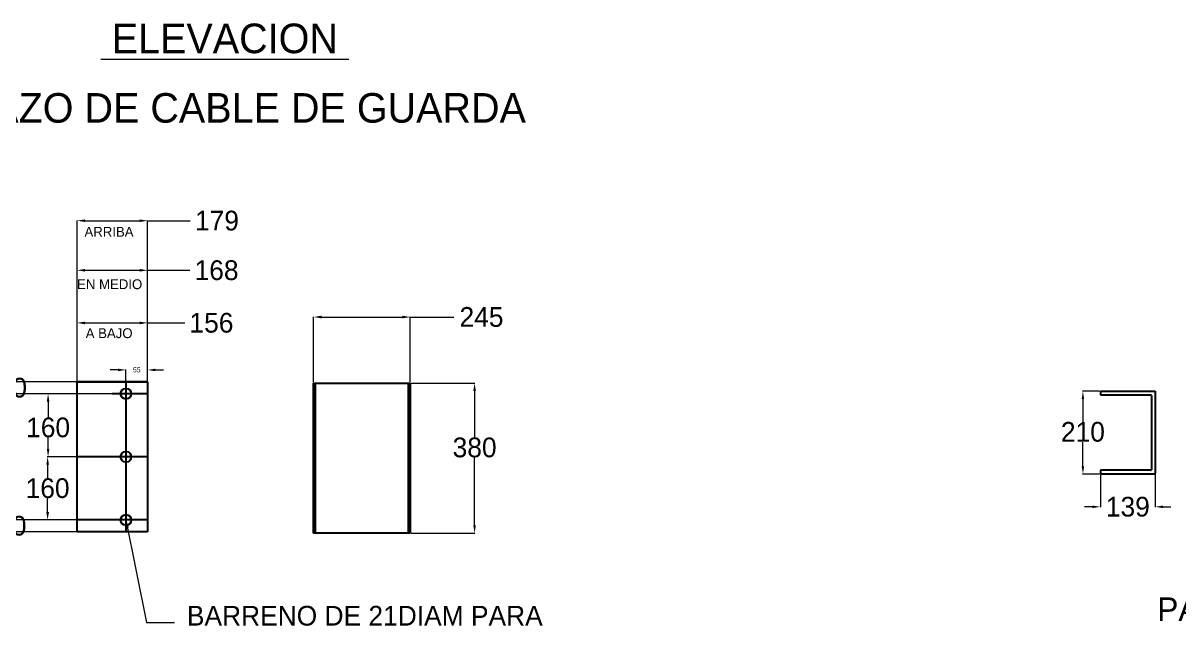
# Model space of a CAD drawing. Header units: centimetres. Extents: x 14 to 66415, y 14 to 43040.
# Drawn here: x 22288 to 34018, y 19058 to 25169 of the extents above; entities that cross this region are included whole.
import ezdxf
from ezdxf.enums import TextEntityAlignment as Align

# ---------------------------------------------------------------- set-up
doc = ezdxf.new("R2010")
doc.units = ezdxf.units.CM
doc.header["$LTSCALE"] = 10
doc.header["$MEASUREMENT"] = 0
doc.layers.get('0').update_dxf_attribs({"linetype": 'CONTINUOUS'})
doc.layers.get('DEFPOINTS').update_dxf_attribs({"color": 2, "linetype": 'CONTINUOUS'})
for name, color, linetype in [('ACERO1', 144, 'CONTINUOUS'), ('DIMENCIONES', 252, 'CONTINUOUS'), ('INTERNO', 1, 'CONTINUOUS'), ('TEXT', 7, 'CONTINUOUS'), ('TEXTOS', 7, 'CONTINUOUS')]:
    doc.layers.add(name, color=color, linetype=linetype)
doc.styles.get("Standard").update_dxf_attribs({"font": ''})
doc.styles.get('Standard').set_extended_font_data('Zurich Ex BT')
doc.dimstyles.get("Standard").update_dxf_attribs({"dimtxt": 200, "dimasz": 80, "dimexe": 3, "dimexo": 10, "dimgap": 0.09, "dimtad": 0, "dimtih": 1, "dimtoh": 1, "dimzin": 0, "dimdsep": 46, "dimtxsty": 'Standard', "dimcen": 0.09, "dimclrd": 256, "dimclre": 256, "dimclrt": 256, "dimadec": 0, "dimazin": 0, "dimtfac": 1, "dimtofl": 0, "dimtmove": 0, "dimatfit": 3, "dimfxl": 0, "dimtolj": 1, "dimtzin": 0, "dimlwd": 0, "dimlwe": 0, "dimarcsym": 0})

# ---------------------------------------------------------------- blocks, each defined once
blk = doc.blocks.new('*D33')
at = {"layer": 'DEFPOINTS', "color": 0}
for p in [(33221, 21437), (33044, 20597), (33221, 20597)]:
    blk.add_point(p, dxfattribs=at)
at = {"layer": 'DIMENCIONES', "lineweight": 0}
for p, q in [((33211, 21437), (33041, 21437)), ((33044, 21357), (33044, 21126)), ((33044, 20677), (33044, 20922)), ((33211, 20597), (33041, 20597))]:
    blk.add_line(p, q, dxfattribs=at)
at = {"layer": 'DIMENCIONES'}
for points in [[(33031, 21357), (33057, 21357), (33044, 21437)], [(33031, 20677), (33057, 20677), (33044, 20597)]]:
    blk.add_solid(points, dxfattribs=at)
at = {"layer": 'DIMENCIONES', "insert": (33044, 21024), "char_height": 200, "attachment_point": 5}
blk.add_mtext('\\A1;210', dxfattribs=at)
blk = doc.blocks.new('*D42')
at = {"layer": 'DEFPOINTS', "color": 0}
for p in [(33221, 20597), (33777, 20601), (33777, 20265)]:
    blk.add_point(p, dxfattribs=at)
at = {"layer": 'DIMENCIONES', "lineweight": 0}
for p, q in [((33221, 20587), (33221, 20262)), ((33777, 20591), (33777, 20262)), ((33141, 20265), (33061, 20265)), ((33857, 20265), (33937, 20265))]:
    blk.add_line(p, q, dxfattribs=at)
at = {"layer": 'DIMENCIONES'}
for points in [[(33141, 20278), (33141, 20252), (33221, 20265)], [(33857, 20278), (33857, 20252), (33777, 20265)]]:
    blk.add_solid(points, dxfattribs=at)
at = {"layer": 'DIMENCIONES', "insert": (33500, 20265), "char_height": 200, "attachment_point": 5}
blk.add_mtext('\\A1;139', dxfattribs=at)
blk = doc.blocks.new('*D96')
at = {"layer": 'DEFPOINTS', "color": 0}
for p in [(26216, 22189), (25236, 21518), (26216, 21518)]:
    blk.add_point(p, dxfattribs=at)
at = {"layer": 'DIMENCIONES', "lineweight": 0}
for p, q in [((25236, 21528), (25236, 22192)), ((25316, 22189), (26136, 22189)), ((26216, 21528), (26216, 22192)), ((26216, 22189), (26658, 22189))]:
    blk.add_line(p, q, dxfattribs=at)
at = {"layer": 'DIMENCIONES'}
for points in [[(25316, 22203), (25316, 22176), (25236, 22189)], [(26136, 22203), (26136, 22176), (26216, 22189)]]:
    blk.add_solid(points, dxfattribs=at)
at = {"layer": 'DIMENCIONES', "insert": (26940, 22189), "char_height": 200, "attachment_point": 5}
blk.add_mtext('\\A1;245', dxfattribs=at)
blk = doc.blocks.new('*D97')
at = {"layer": 'DEFPOINTS', "color": 0}
for p in [(26216, 21518), (26216, 19998), (26870, 19998)]:
    blk.add_point(p, dxfattribs=at)
at = {"layer": 'DIMENCIONES', "lineweight": 0}
for p, q in [((26226, 21518), (26873, 21518)), ((26870, 21438), (26870, 20967)), ((26870, 20078), (26870, 20764)), ((26226, 19998), (26873, 19998))]:
    blk.add_line(p, q, dxfattribs=at)
at = {"layer": 'DIMENCIONES'}
for points in [[(26856, 21438), (26883, 21438), (26870, 21518)], [(26856, 20078), (26883, 20078), (26870, 19998)]]:
    blk.add_solid(points, dxfattribs=at)
at = {"layer": 'DIMENCIONES', "insert": (26870, 20866), "char_height": 200, "attachment_point": 5}
blk.add_mtext('\\A1;380', dxfattribs=at)
blk = doc.blocks.new('*D132')
at = {"layer": 'DEFPOINTS', "color": 0}
for p in [(23331, 21412), (22541, 20772), (23331, 20772)]:
    blk.add_point(p, dxfattribs=at)
at = {"layer": 'DIMENCIONES', "lineweight": 0}
for p, q in [((23321, 21412), (22538, 21412)), ((22541, 21332), (22541, 21171)), ((22541, 20852), (22541, 20967)), ((23321, 20772), (22538, 20772))]:
    blk.add_line(p, q, dxfattribs=at)
at = {"layer": 'DIMENCIONES'}
for points in [[(22528, 21332), (22554, 21332), (22541, 21412)], [(22528, 20852), (22554, 20852), (22541, 20772)]]:
    blk.add_solid(points, dxfattribs=at)
at = {"layer": 'DIMENCIONES', "insert": (22541, 21069), "char_height": 200, "attachment_point": 5}
blk.add_mtext('\\A1;160', dxfattribs=at)
blk = doc.blocks.new('*D133')
at = {"layer": 'DEFPOINTS', "color": 0}
for p in [(23331, 21653), (23551, 21532), (23331, 21412)]:
    blk.add_point(p, dxfattribs=at)
at = {"layer": 'TEXT', "lineweight": 0}
for p, q in [((23251, 21653), (23171, 21653)), ((23331, 21422), (23331, 21656)), ((23551, 21542), (23551, 21656)), ((23631, 21653), (23711, 21653))]:
    blk.add_line(p, q, dxfattribs=at)
at = {"layer": 'TEXT'}
for points in [[(23251, 21666), (23251, 21640), (23331, 21653)], [(23631, 21666), (23631, 21640), (23551, 21653)]]:
    blk.add_solid(points, dxfattribs=at)
at = {"layer": 'TEXT', "insert": (23441, 21653), "char_height": 50, "attachment_point": 5}
blk.add_mtext('\\A1;55', dxfattribs=at)
blk = doc.blocks.new('*D134')
at = {"layer": 'DEFPOINTS', "color": 0}
for p in [(22835, 23166), (22835, 21532), (23551, 21532)]:
    blk.add_point(p, dxfattribs=at)
at = {"layer": 'TEXT', "lineweight": 0}
for p, q in [((22835, 21542), (22835, 23169)), ((22915, 23166), (23471, 23166)), ((23551, 21542), (23551, 23169)), ((23551, 23166), (23984, 23166))]:
    blk.add_line(p, q, dxfattribs=at)
at = {"layer": 'TEXT'}
for points in [[(22915, 23179), (22915, 23153), (22835, 23166)], [(23471, 23179), (23471, 23153), (23551, 23166)]]:
    blk.add_solid(points, dxfattribs=at)
at = {"layer": 'TEXT', "insert": (24255, 23166), "char_height": 200, "attachment_point": 5}
blk.add_mtext('\\A1;179', dxfattribs=at)
blk = doc.blocks.new('*D135')
at = {"layer": 'DEFPOINTS', "color": 0}
for p in [(22835, 22663), (22835, 21412), (23551, 21412)]:
    blk.add_point(p, dxfattribs=at)
at = {"layer": 'TEXT', "lineweight": 0}
for p, q in [((22835, 21422), (22835, 22666)), ((22915, 22663), (23471, 22663)), ((23551, 21422), (23551, 22666)), ((23551, 22663), (23980, 22663))]:
    blk.add_line(p, q, dxfattribs=at)
at = {"layer": 'TEXT'}
for points in [[(22915, 22677), (22915, 22650), (22835, 22663)], [(23471, 22677), (23471, 22650), (23551, 22663)]]:
    blk.add_solid(points, dxfattribs=at)
at = {"layer": 'TEXT', "insert": (24251, 22663), "char_height": 200, "attachment_point": 5}
blk.add_mtext('\\A1;168', dxfattribs=at)
blk = doc.blocks.new('*D136')
at = {"layer": 'DEFPOINTS', "color": 0}
for p in [(23551, 22130), (22835, 21420), (23551, 21420)]:
    blk.add_point(p, dxfattribs=at)
at = {"layer": 'TEXT', "lineweight": 0}
for p, q in [((22835, 21430), (22835, 22133)), ((22915, 22130), (23471, 22130)), ((23551, 21430), (23551, 22133)), ((23551, 22130), (23928, 22130))]:
    blk.add_line(p, q, dxfattribs=at)
at = {"layer": 'TEXT'}
for points in [[(22915, 22143), (22915, 22116), (22835, 22130)], [(23471, 22143), (23471, 22116), (23551, 22130)]]:
    blk.add_solid(points, dxfattribs=at)
at = {"layer": 'TEXT', "insert": (24199, 22130), "char_height": 200, "attachment_point": 5}
blk.add_mtext('\\A1;156', dxfattribs=at)
blk = doc.blocks.new('*D137')
at = {"layer": 'DEFPOINTS', "color": 0}
for p in [(23331, 20772), (22536, 20132), (23331, 20132)]:
    blk.add_point(p, dxfattribs=at)
at = {"layer": 'DIMENCIONES', "lineweight": 0}
for p, q in [((23321, 20772), (22533, 20772)), ((22536, 20692), (22536, 20555)), ((22536, 20212), (22536, 20351)), ((23321, 20132), (22533, 20132))]:
    blk.add_line(p, q, dxfattribs=at)
at = {"layer": 'DIMENCIONES'}
for points in [[(22523, 20692), (22550, 20692), (22536, 20772)], [(22523, 20212), (22550, 20212), (22536, 20132)]]:
    blk.add_solid(points, dxfattribs=at)
at = {"layer": 'DIMENCIONES', "insert": (22536, 20453), "char_height": 200, "attachment_point": 5}
blk.add_mtext('\\A1;160', dxfattribs=at)
blk = doc.blocks.new('*D138')
at = {"layer": 'DEFPOINTS', "color": 0}
for p in [(22173, 20132), (23331, 20132), (23551, 20012)]:
    blk.add_point(p, dxfattribs=at)
at = {"layer": 'DIMENCIONES', "lineweight": 0}
for p, q in [((22173, 20212), (22173, 20292)), ((23321, 20132), (22170, 20132)), ((23541, 20012), (22170, 20012)), ((22173, 19932), (22173, 19852))]:
    blk.add_line(p, q, dxfattribs=at)
at = {"layer": 'DIMENCIONES'}
for points in [[(22160, 20212), (22187, 20212), (22173, 20132)], [(22160, 19932), (22187, 19932), (22173, 20012)]]:
    blk.add_solid(points, dxfattribs=at)
at = {"layer": 'DIMENCIONES', "insert": (22173, 20072), "char_height": 200, "attachment_point": 5}
blk.add_mtext('\\A1;30', dxfattribs=at)
blk = doc.blocks.new('*D139')
at = {"layer": 'DEFPOINTS', "color": 0}
for p in [(22178, 21532), (22835, 21532), (23331, 21412)]:
    blk.add_point(p, dxfattribs=at)
at = {"layer": 'DIMENCIONES', "lineweight": 0}
for p, q in [((22178, 21612), (22178, 21692)), ((22825, 21532), (22175, 21532)), ((23321, 21412), (22175, 21412)), ((22178, 21332), (22178, 21252))]:
    blk.add_line(p, q, dxfattribs=at)
at = {"layer": 'DIMENCIONES'}
for points in [[(22164, 21612), (22191, 21612), (22178, 21532)], [(22164, 21332), (22191, 21332), (22178, 21412)]]:
    blk.add_solid(points, dxfattribs=at)
at = {"layer": 'DIMENCIONES', "insert": (22178, 21472), "char_height": 200, "attachment_point": 5}
blk.add_mtext('\\A1;30', dxfattribs=at)

msp = doc.modelspace()

# ---------------------------------------------------------------- linework, layer by layer
at = {"layer": 'ACERO1'}
for p, q in [((22835.286, 21531.941), (23551.286, 21531.941)), ((23551.286, 21531.941), (22835.286, 21531.941)), ((22835.286, 20011.941), (22835.286, 21531.941)), ((23331.286, 21531.941), (23331.286, 20011.941)), ((23551.286, 21531.941), (23551.286, 20011.941)), ((25235.746, 21518.063), (26215.746, 21518.063)), ((25235.746, 19998.063), (25235.746, 21518.063)), ((26215.746, 21518.063), (26215.746, 19998.063)), ((23551.286, 21411.941), (23191.286, 21411.941)), ((33221.01, 21437.189), (33221.01, 21399.069)), ((33221.01, 21437.189), (33777.01, 21437.189)), ((33221.01, 21399.069), (33734.89, 21399.069)), ((33738.89, 21395.069), (33738.89, 20639.309)), ((33777.01, 21437.189), (33777.01, 20601.189)), ((23551.286, 20771.941), (22835.286, 20771.941)), ((33734.89, 20635.309), (33221.01, 20635.309)), ((33221.01, 20635.309), (33221.01, 20597.189)), ((33773.01, 20597.189), (33221.01, 20597.189)), ((23551.286, 20131.941), (22835.286, 20131.941)), ((23551.286, 20011.941), (22835.286, 20011.941)), ((26215.746, 19998.063), (25235.746, 19998.063))]:
    msp.add_line(p, q, dxfattribs=at)
at = {"layer": 'ACERO1', "lineweight": -2}
for p, q in [((25255.746, 19998.063), (25255.746, 21518.063)), ((26195.746, 21518.063), (26195.746, 19998.063))]:
    msp.add_line(p, q, dxfattribs=at)
at = {"layer": 'ACERO1'}
for centre in [(23331.286, 21411.941), (23331.286, 20771.941), (23331.286, 20131.941)]:
    msp.add_circle(centre, 54, dxfattribs=at)
msp.add_arc((33734.89, 21395.069), 4, 0, 90, dxfattribs=at)
at = {"layer": 'INTERNO'}
for centre in [(33734.89, 20639.309), (33773.01, 20601.189)]:
    msp.add_arc(centre, 4, 270, 0, dxfattribs=at)

# ---------------------------------------------------------------- texts
for s, height, p in [('ARRIBA', 100, (22910.338, 23003.743)), ('EN MEDIO', 100, (22835.286, 22471.988)), ('A BAJO', 100, (22922.723, 21975.426)), ('BARRENO DE 21DIAM PARA', 200, (23949.711, 19060.843))]:
    msp.add_text(s, height=height).set_placement(p)
at = {"layer": 'TEXT', "lineweight": 5}
for s, p in [('%%U ELEVACION ', (23074.953, 24864.786)), ('BRAZO DE CABLE DE GUARDA', (21416.711, 24160.127))]:
    msp.add_text(s, height=300, dxfattribs=at).set_placement(p)
at = {"layer": 'TEXT', "linetype": 'ByBlock', "lineweight": 5}
msp.add_text('PARA TORNILLO DE 19%%C', height=240, dxfattribs=at).set_placement((35697.946, 19226.528), align=Align.MIDDLE_CENTER)

# ---------------------------------------------------------------- dimensions: what is measured, and where the dimension line sits
at = {"layer": 'DIMENCIONES'}
for base, p1, p2, text, override, picture, middle in [((26215.746, 22189.425), (25235.746, 21518.063), (26215.746, 21518.063), '245', {"dimtxt": 200}, '*D96', (26939.994, 22189.425)), ((33777.01, 20265.038), (33221.01, 20597.189), (33777.01, 20601.189), '139', {"dimtxt": 200, "dimdec": 0}, '*D42', (33500.16, 20265.038))]:
    dim = msp.add_linear_dim(base=base, p1=p1, p2=p2, text=text, dimstyle='Standard', override=override, dxfattribs=at)
    dim.commit()
    dim.dimension.update_dxf_attribs({"geometry": picture, "text_midpoint": middle, "dimtype": 160})
for base, p1, p2, text, override, picture, middle in [((22177.829, 21531.941), (23331.286, 21411.941), (22835.286, 21531.941), '30', {"dimtxt": 200}, '*D139', (22177.829, 21471.941)), ((26869.543, 19998.063), (26215.746, 21518.063), (26215.746, 19998.063), '380', {"dimtxt": 200}, '*D97', (26869.543, 20865.571)), ((22540.87, 20771.941), (23331.286, 21411.941), (23331.286, 20771.941), '160', {"dimtxt": 200}, '*D132', (22540.87, 21068.665)), ((33043.96, 20597.189), (33221.01, 21437.189), (33221.01, 20597.189), '210', {"dimtxt": 200, "dimdec": 0}, '*D33', (33043.96, 21024.041)), ((22536.181, 20131.941), (23331.286, 20771.941), (23331.286, 20131.941), '160', {"dimtxt": 200}, '*D137', (22536.181, 20453.36)), ((22173.248, 20131.941), (23551.286, 20011.941), (23331.286, 20131.941), '30', {"dimtxt": 200}, '*D138', (22173.248, 20071.941))]:
    dim = msp.add_linear_dim(base=base, p1=p1, p2=p2, angle=90, text=text, dimstyle='Standard', override=override, dxfattribs=at)
    dim.commit()
    dim.dimension.update_dxf_attribs({"geometry": picture, "text_midpoint": middle, "dimtype": 160})
at = {"layer": 'TEXT'}
for base, p1, p2, text, override, picture, middle in [((22835.286, 23166.142), (23551.286, 21531.941), (22835.286, 21531.941), '179', {"dimtxt": 200}, '*D134', (24254.559, 23166.142)), ((22835.286, 22663.378), (23551.286, 21411.941), (22835.286, 21411.941), '168', {"dimtxt": 200}, '*D135', (24250.738, 22663.378)), ((23551.286, 22129.788), (22835.286, 21419.941), (23551.286, 21419.941), '156', {"dimtxt": 200}, '*D136', (24198.976, 22129.788)), ((23331.286, 21653.03), (23551.286, 21531.941), (23331.286, 21411.941), '55', {"dimtxt": 50}, '*D133', (23441.286, 21653.03))]:
    dim = msp.add_linear_dim(base=base, p1=p1, p2=p2, text=text, dimstyle='Standard', override=override, dxfattribs=at)
    dim.commit()
    dim.dimension.update_dxf_attribs({"geometry": picture, "text_midpoint": middle, "dimtype": 160})

# ---------------------------------------------------------------- leaders
at = {"layer": 'TEXTOS'}
msp.add_leader([(23331.286, 20131.941), (23541.411, 19091.838), (23824.573, 19091.838)], dimstyle='Standard', override={"dimgap": 0.09, "dimtad": 0, "dimclrd": 256}, dxfattribs=at)

doc.saveas('drawing.dxf')
